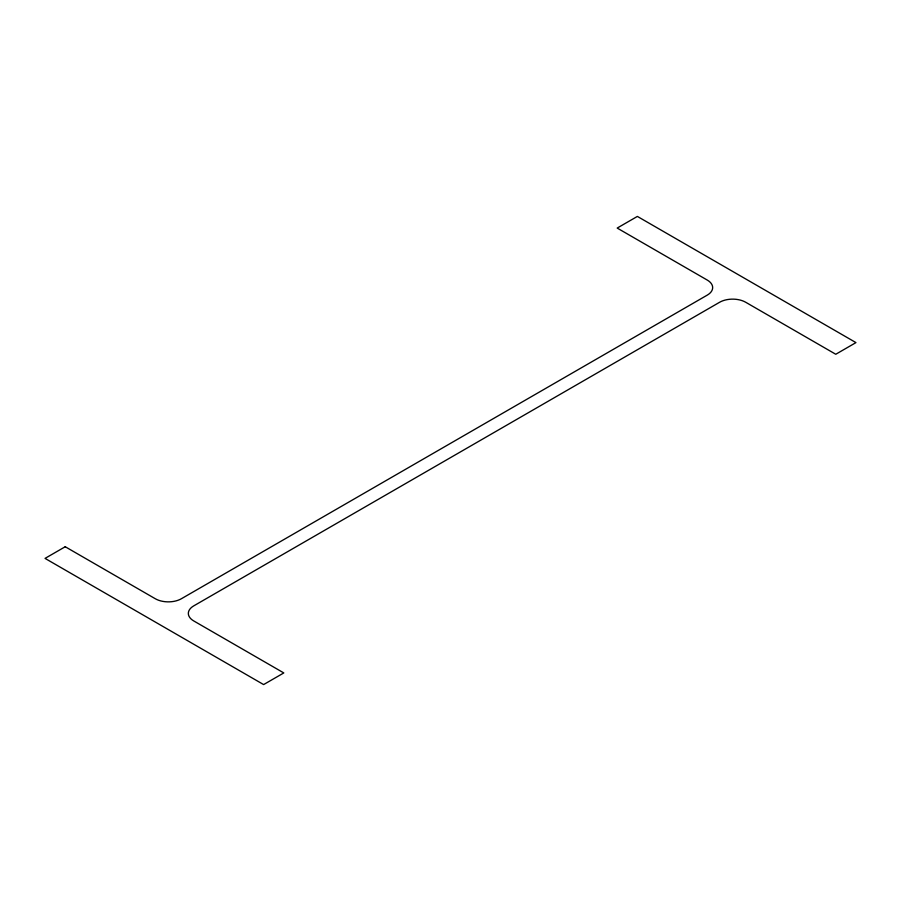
<?xml version="1.0" encoding="UTF-8"?>
<svg xmlns="http://www.w3.org/2000/svg" width="901" height="901" viewBox="0 0 901 901"><rect width="100%" height="100%" fill="white"/><g stroke="black" fill="none" stroke-linecap="round" stroke-linejoin="round"><path stroke-width="1.35" d="M65.232 546.738L45.05 558.395L263.621 684.58L283.804 672.934L193.726 620.924A18.414 10.632 0 0 1 193.726 605.889L719.64 302.252A18.414 10.632 0 0 1 745.69 302.252L835.768 354.262L855.95 342.605L637.379 216.42L617.196 228.066L707.274 280.076A18.414 10.632 0 0 1 707.274 295.111L181.36 598.748A18.414 10.632 0 0 1 155.31 598.748L65.232 546.738"/></g></svg>
